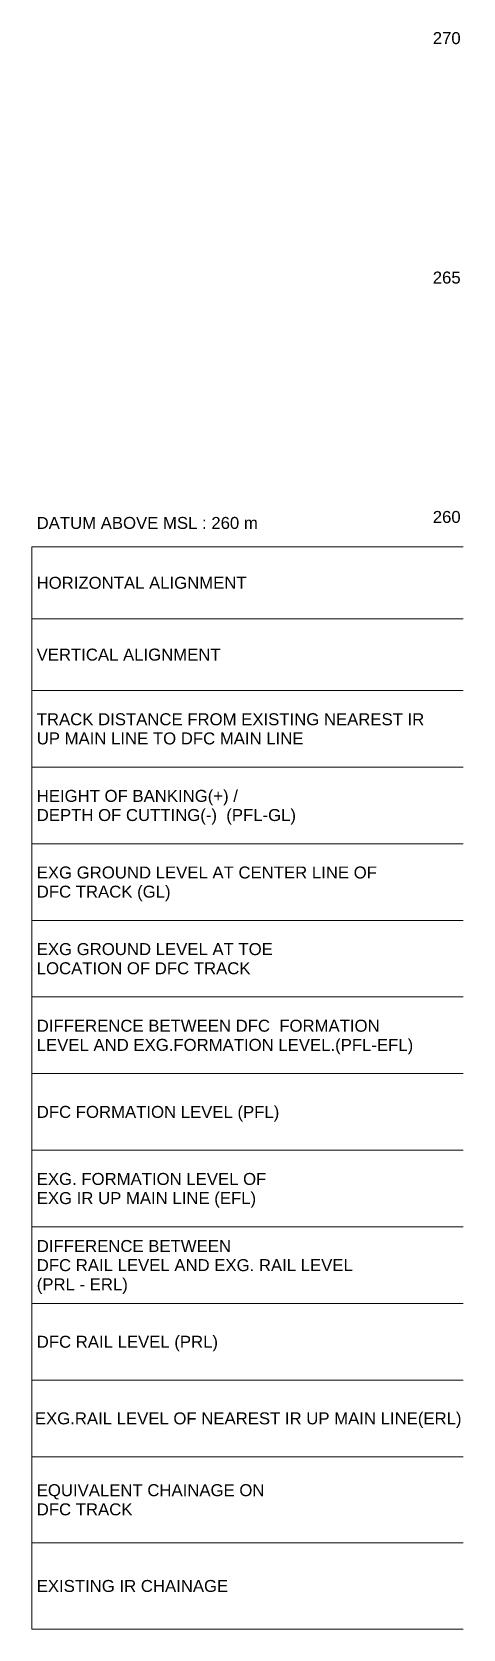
# Model space of a CAD drawing. Header units: metres. Extents: x -95 to 17505, y -5428 to -4875.
# Drawn here: x 1905 to 1995, y -5231 to -4897.5 of the extents above; entities that cross this region are included whole.
import ezdxf
from ezdxf.enums import TextEntityAlignment as Align

# ---------------------------------------------------------------- set-up
doc = ezdxf.new("R2010")
doc.units = ezdxf.units.M
doc.header["$MEASUREMENT"] = 0
for name, color, linetype, lineweight in [('LS DATUM', 7, 'Continuous', 0), ('LS DATUM Y', 7, 'Continuous', 0), ('LS DIFF. EXG.RL & PRO. RL', 10, 'Continuous', 0), ('LS DIFF. PFL & EFL', 10, 'Continuous', 0), ('LS EXG. FL', 7, 'Continuous', 0), ('LS EXG. GL', 7, 'Continuous', 0), ('LS EXG. GL AT PRO. TOE', 7, 'Continuous', 0), ('LS EXG. IR CH', 7, 'Continuous', 0), ('LS EXG. RL', 7, 'Continuous', 0), ('LS FRAME', 7, 'Continuous', 0), ('LS HORIZONTAL ALIGNMENT', 10, 'Continuous', 0), ('LS PRO. CUT & FILL', 10, 'Continuous', 0), ('LS PRO. DFCC CH', 10, 'Continuous', 0), ('LS PRO. FL', 10, 'Continuous', 0), ('LS PRO. RL', 10, 'Continuous', 0), ("LS TRACK CENTER's", 10, 'Continuous', 0), ('LS VERTICAL ALIGNMENT', 10, 'Continuous', 0)]:
    doc.layers.add(name, color=color, linetype=linetype, lineweight=lineweight)
doc.styles.add('Style-Arial', font='arial.ttf')
doc.styles.add('StyleArial', font='arial.ttf')

msp = doc.modelspace()

# ---------------------------------------------------------------- linework, layer by layer
at = {"layer": 'LS FRAME'}
for points in [[(1995, -5231), (1905, -5231), (1905, -5005)], [(1905, -5005), (1995, -5005)], [(1995, -5020), (1905, -5020)], [(1995, -5035), (1905, -5035)], [(1995, -5051), (1905, -5051)], [(1905, -5051), (1995, -5051)], [(1995, -5067), (1905, -5067)], [(1905, -5067), (1995, -5067)], [(1995, -5083), (1905, -5083)], [(1905, -5083), (1995, -5083)], [(1995, -5099), (1905, -5099)], [(1995, -5115), (1905, -5115)], [(1905, -5115), (1995, -5115)], [(1995, -5131), (1905, -5131)], [(1905, -5131), (1995, -5131)], [(1995, -5147), (1905, -5147)], [(1905, -5147), (1995, -5147)], [(1995, -5163), (1905, -5163)], [(1905, -5163), (1995, -5163)], [(1995, -5179), (1905, -5179)], [(1995, -5195), (1905, -5195)], [(1995, -5213), (1905, -5213)]]:
    msp.add_lwpolyline(points, dxfattribs=at)

# ---------------------------------------------------------------- texts
at = {"layer": 'LS DATUM', "color": 7, "style": 'StyleArial'}
msp.add_text('DATUM ABOVE MSL : 260 m', height=2.5, rotation=0, dxfattribs=at).set_placement((1905.97, -5000), align=Align.MIDDLE_LEFT)
at = {"layer": 'LS DATUM Y', "color": 7, "lineweight": 0, "style": 'Style-Arial'}
for s, p in [('270', (1994.5, -4900)), ('270', (1994.5, -4900)), ('265', (1994.5, -4950)), ('260', (1994.5, -5000))]:
    msp.add_text(s, height=2.5, dxfattribs=at).set_placement(p, align=Align.RIGHT)
at = {"layer": 'LS DIFF. EXG.RL & PRO. RL', "color": 10, "style": 'StyleArial'}
for s, p in [('DIFFERENCE BETWEEN ', (1906, -5151)), ('DFC RAIL LEVEL AND EXG. RAIL LEVEL ', (1906, -5155)), ('(PRL - ERL)', (1906, -5159))]:
    msp.add_text(s, height=2.5, rotation=0, dxfattribs=at).set_placement(p, align=Align.MIDDLE_LEFT)
at = {"layer": 'LS DIFF. PFL & EFL', "color": 10, "style": 'StyleArial'}
for s, p in [('DIFFERENCE BETWEEN DFC  FORMATION ', (1906, -5105)), ('LEVEL AND EXG.FORMATION LEVEL.(PFL-EFL)', (1906, -5109))]:
    msp.add_text(s, height=2.5, rotation=0, dxfattribs=at).set_placement(p, align=Align.MIDDLE_LEFT)
at = {"layer": 'LS EXG. FL', "style": 'StyleArial'}
for s, p in [('EXG. FORMATION LEVEL OF', (1906, -5137)), ('EXG IR UP MAIN LINE (EFL)', (1906, -5141))]:
    msp.add_text(s, height=2.5, rotation=0, dxfattribs=at).set_placement(p, align=Align.MIDDLE_LEFT)
at = {"layer": 'LS EXG. GL', "color": 7, "style": 'StyleArial'}
for s, p in [('EXG GROUND LEVEL AT CENTER LINE OF ', (1906, -5073)), ('DFC TRACK (GL)', (1906, -5077))]:
    msp.add_text(s, height=2.5, rotation=0, dxfattribs=at).set_placement(p, align=Align.MIDDLE_LEFT)
at = {"layer": 'LS EXG. GL AT PRO. TOE', "color": 7, "style": 'StyleArial'}
for s, p in [('EXG GROUND LEVEL AT TOE', (1906, -5089)), ('LOCATION OF DFC TRACK', (1906, -5093))]:
    msp.add_text(s, height=2.5, rotation=0, dxfattribs=at).set_placement(p, align=Align.MIDDLE_LEFT)
at = {"layer": 'LS EXG. IR CH', "style": 'StyleArial'}
msp.add_text('EXISTING IR CHAINAGE', height=2.5, rotation=0, dxfattribs=at).set_placement((1906, -5222), align=Align.MIDDLE_LEFT)
at = {"layer": 'LS EXG. RL', "style": 'StyleArial'}
msp.add_text('EXG.RAIL LEVEL OF NEAREST IR UP MAIN LINE(ERL)', height=2.5, rotation=0, dxfattribs=at).set_placement((1905.61, -5187), align=Align.MIDDLE_LEFT)
at = {"layer": 'LS HORIZONTAL ALIGNMENT', "style": 'StyleArial'}
msp.add_text('HORIZONTAL ALIGNMENT', height=2.5, rotation=0, dxfattribs=at).set_placement((1905.97, -5012.5), align=Align.MIDDLE_LEFT)
at = {"layer": 'LS PRO. CUT & FILL', "color": 10, "style": 'StyleArial'}
for s, p in [('HEIGHT OF BANKING(+) /', (1906, -5057)), ('DEPTH OF CUTTING(-)  (PFL-GL)', (1906, -5061))]:
    msp.add_text(s, height=2.5, rotation=0, dxfattribs=at).set_placement(p, align=Align.MIDDLE_LEFT)
at = {"layer": 'LS PRO. DFCC CH', "color": 10, "style": 'Style-Arial'}
for s, p in [('EQUIVALENT CHAINAGE ON ', (1906, -5202)), ('DFC TRACK', (1906, -5206))]:
    msp.add_text(s, height=2.5, rotation=0, dxfattribs=at).set_placement(p, align=Align.MIDDLE_LEFT)
at = {"layer": 'LS PRO. FL', "color": 10, "style": 'StyleArial'}
msp.add_text('DFC FORMATION LEVEL (PFL) ', height=2.5, rotation=0, dxfattribs=at).set_placement((1906, -5123), align=Align.MIDDLE_LEFT)
at = {"layer": 'LS PRO. RL', "color": 10, "style": 'StyleArial'}
msp.add_text('DFC RAIL LEVEL (PRL)', height=2.5, rotation=0, dxfattribs=at).set_placement((1906, -5171), align=Align.MIDDLE_LEFT)
at = {"layer": "LS TRACK CENTER's", "color": 10, "style": 'StyleArial'}
for s, p in [('TRACK DISTANCE FROM EXISTING NEAREST IR ', (1906, -5041)), ('UP MAIN LINE TO DFC MAIN LINE', (1906, -5045))]:
    msp.add_text(s, height=2.5, rotation=0, dxfattribs=at).set_placement(p, align=Align.MIDDLE_LEFT)
at = {"layer": 'LS VERTICAL ALIGNMENT', "style": 'StyleArial'}
msp.add_text('VERTICAL ALIGNMENT', height=2.5, rotation=0, dxfattribs=at).set_placement((1905.97, -5027.5), align=Align.MIDDLE_LEFT)

doc.saveas('drawing.dxf')
